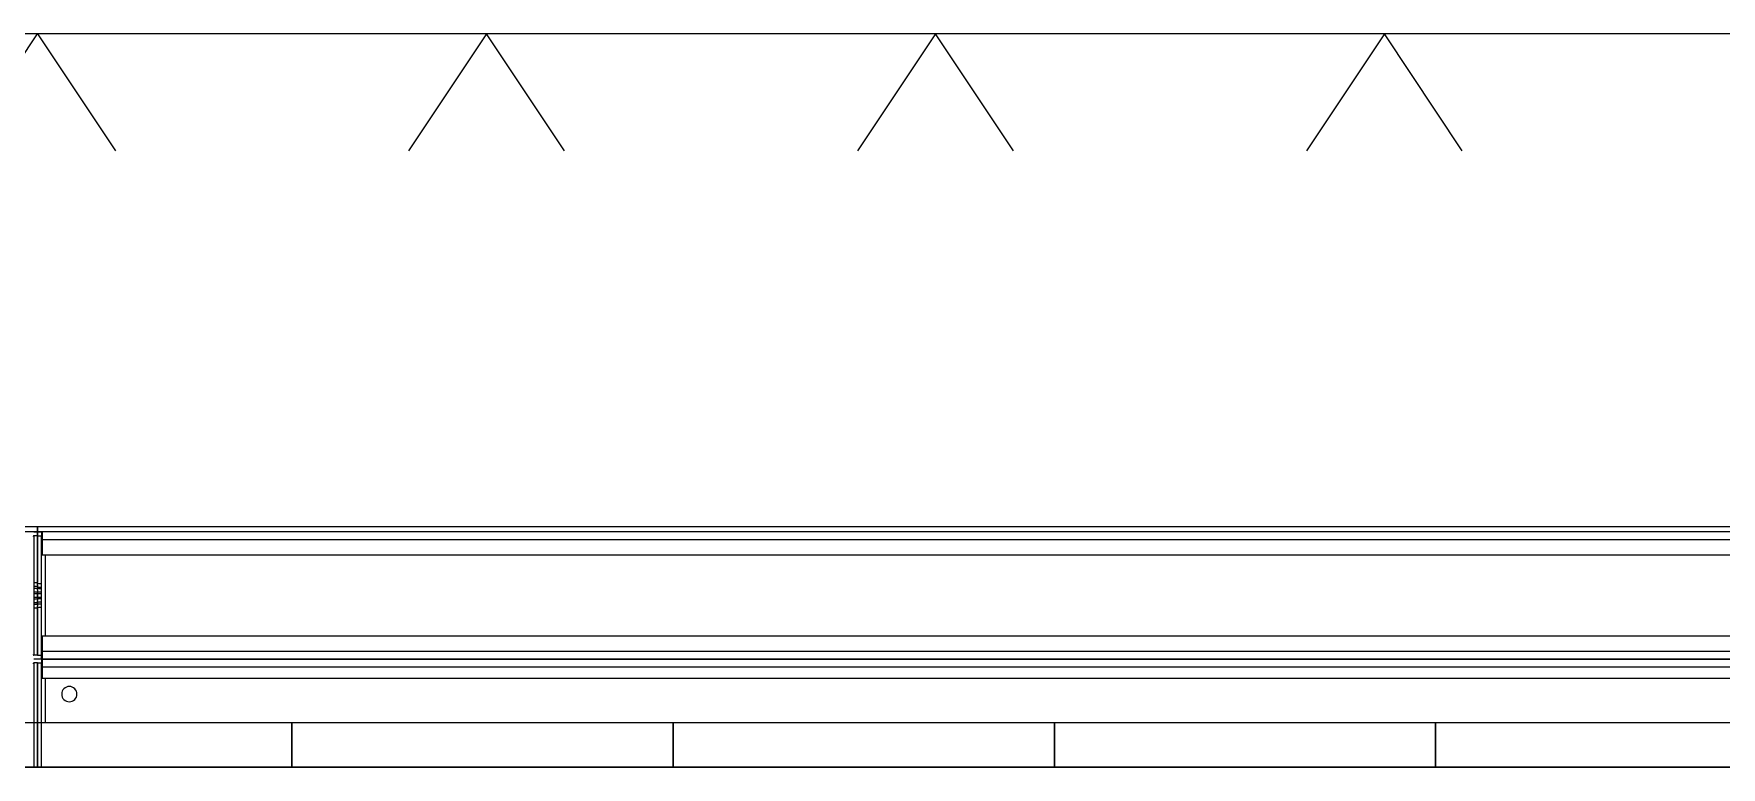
# Model space of a CAD drawing. Header units: centimetres. Extents: x 138114 to 163114, y -131897 to -111897.
# Drawn here: x 143332.5 to 143498.5, y -126039.7 to -125967.6 of the extents above; entities that cross this region are included whole.
import ezdxf

# ---------------------------------------------------------------- set-up
doc = ezdxf.new("R2010")
doc.units = ezdxf.units.CM
doc.header["$LTSCALE"] = 1.5
doc.layers.add('T-CIHAZ', color=101, linetype='Continuous', lineweight=30)

# ---------------------------------------------------------------- blocks, each defined once
blk = doc.blocks.new('BHETRBRTD')
at = {"color": 253, "lineweight": 18}
for p, q in [((-233.08, 636.2), (225.34, 636.2)), ((-140.13, 624.71), (-132.47, 636.2)), ((-132.47, 636.2), (-124.8, 624.71)), ((-95.98, 624.71), (-88.31, 636.2)), ((-88.31, 636.2), (-80.65, 624.71)), ((-51.82, 624.71), (-44.16, 636.2)), ((-44.16, 636.2), (-36.49, 624.71)), ((0, 636.2), (-7.66, 624.71)), ((7.66, 624.71), (0, 636.2)), ((-231.5, 587.75), (0, 587.75)), ((0, 587.75), (231.5, 587.75)), ((0, 587.25), (0, 587.75)), ((0, 587.75), (0, 587.25)), ((-0.46, 586.5), (-231.25, 586.5)), ((-231, 587.25), (0, 587.25)), ((-0.46, 587.25), (-0.46, 586.5)), ((-0.38, 586.87), (-0.46, 586.87)), ((-0.46, 586.5), (-0.46, 585)), ((-0.38, 587.25), (-0.38, 586.87)), ((-0.38, 587.22), (0, 587.22)), ((-0.38, 582.17), (-0.38, 586.87)), ((0, 586.87), (-0.38, 586.87)), ((0, 587.25), (231, 587.25)), ((0, 587.25), (0, 587.22)), ((0, 587.22), (0, 587.25)), ((0, 587.22), (0, 586.87)), ((0, 586.87), (0, 587.22)), ((0, 587.22), (0.38, 587.22)), ((0, 582.17), (0, 586.87)), ((0, 586.87), (0.38, 586.87)), ((0, 586.87), (0, 582.28)), ((0.38, 586.87), (0.38, 582.28)), ((-0.46, 585), (-231.25, 585)), ((-0.75, 585), (-0.75, 577)), ((0, 582.17), (-0.38, 582.17)), ((-0.38, 581.79), (-0.38, 582.17)), ((-0.38, 581.79), (0, 581.79)), ((-0.38, 581.7), (-0.38, 581.79)), ((0, 581.7), (-0.38, 581.7)), ((-0.38, 581.32), (-0.38, 581.7)), ((-0.38, 581.32), (0, 581.32)), ((-0.38, 581.19), (-0.38, 581.32)), ((0, 581.19), (-0.38, 581.19)), ((-0.38, 580.81), (-0.38, 581.19)), ((0.38, 582.28), (0, 582.28)), ((0, 582.03), (0, 582.17)), ((0, 582.03), (0, 581.9)), ((0, 581.9), (0.38, 581.9)), ((0, 581.9), (0, 581.71)), ((0, 581.7), (0, 581.79)), ((0.38, 581.71), (0, 581.71)), ((0, 581.52), (0, 581.7)), ((0, 581.52), (0, 581.34)), ((0, 581.34), (0.38, 581.34)), ((0, 581.34), (0, 581.19)), ((0, 581.19), (0, 581.32)), ((0, 580.81), (0, 581.19)), ((0.38, 581.19), (0, 581.19)), ((0, 581.19), (0, 580.81)), ((0.38, 582.28), (0.38, 581.9)), ((0.38, 581.9), (0.38, 581.71)), ((0.38, 581.71), (0.38, 581.34)), ((0.38, 581.34), (0.38, 581.19)), ((0.38, 581.19), (0.38, 580.81)), ((-0.38, 580.81), (0, 580.81)), ((-0.38, 580.72), (-0.38, 580.81)), ((0, 580.72), (-0.38, 580.72)), ((-0.38, 580.34), (-0.38, 580.72)), ((-0.38, 580.34), (0, 580.34)), ((-0.38, 580.19), (-0.38, 580.34)), ((0, 580.19), (-0.38, 580.19)), ((-0.38, 579.81), (-0.38, 580.19)), ((-0.38, 579.81), (0, 579.81)), ((-0.38, 575.13), (-0.38, 579.81)), ((0, 580.72), (0, 580.81)), ((0, 580.81), (0.38, 580.81)), ((0, 580.81), (0, 580.66)), ((0.38, 580.66), (0, 580.66)), ((0, 580.66), (0, 580.5)), ((0, 580.34), (0, 580.5)), ((0, 580.19), (0, 580.34)), ((0, 580.28), (0.38, 580.28)), ((0, 580.28), (0, 580.15)), ((0.38, 580.15), (0, 580.15)), ((0, 580.15), (0, 579.98)), ((0, 579.81), (0, 579.98)), ((0, 575.13), (0, 579.81)), ((0, 579.77), (0.38, 579.77)), ((0, 579.77), (0, 575.13)), ((0.38, 580.81), (0.38, 580.66)), ((0.38, 580.66), (0.38, 580.28)), ((0.38, 580.28), (0.38, 580.15)), ((0.38, 580.15), (0.38, 579.77)), ((0.38, 579.77), (0.38, 575.13)), ((-231.25, 577), (-0.46, 577)), ((-0.46, 577), (-0.46, 575.5)), ((-231.25, 575.5), (-0.46, 575.5)), ((-0.46, 574.75), (-230.87, 574.75)), ((-230.87, 574.75), (-0.46, 574.75)), ((-0.46, 575.5), (-0.46, 574.75)), ((-0.38, 575.12), (-0.46, 575.12)), ((-0.38, 574.75), (-0.46, 574.75)), ((-0.46, 574.75), (-0.46, 574)), ((-0.38, 574.75), (-0.46, 574.75)), ((-0.38, 574.38), (-0.46, 574.38)), ((0, 575.13), (-0.38, 575.13)), ((-0.38, 574.75), (-0.38, 575.12)), ((-0.38, 574.75), (0.38, 574.75)), ((-0.38, 574.75), (-0.38, 574.38)), ((0, 574.37), (-0.38, 574.37)), ((-0.38, 564.12), (-0.38, 574.37)), ((0, 575.13), (0.38, 575.13)), ((0, 574.37), (0, 564.12)), ((0, 574.37), (0.38, 574.37)), ((0, 564.12), (0, 574.37)), ((0.38, 574.37), (0.38, 564.12)), ((-0.46, 574), (-231.25, 574)), ((-0.46, 572.88), (-231.25, 572.88)), ((-0.75, 572.88), (-0.75, 568.5)), ((-0.45, 574.25), (-0.46, 574.25)), ((-0.46, 574), (-0.46, 572.88)), ((-175.01, 568.5), (-137.51, 568.5)), ((-137.51, 568.5), (-137.51, 564.12)), ((-137.51, 568.5), (-100.01, 568.5)), ((-137.51, 564.12), (-137.51, 568.5)), ((-100.01, 568.5), (-62.51, 568.5)), ((-100.01, 568.5), (-100.01, 564.12)), ((-100.01, 564.12), (-100.01, 568.5)), ((-62.51, 568.5), (-25.01, 568.5)), ((-62.51, 568.5), (-62.51, 564.12)), ((-62.51, 564.12), (-62.51, 568.5)), ((-25.01, 568.5), (-25.01, 564.12)), ((-25.01, 568.5), (12.49, 568.5)), ((-25.01, 564.12), (-25.01, 568.5))]:
    blk.add_line(p, q, dxfattribs=at)
for p, q in [((-231.5, 564.12), (-132.81, 564.12)), ((-132.81, 564.12), (0, 564.12)), ((0, 564.12), (132.81, 564.12))]:
    blk.add_line(p, q)
blk.add_circle((-3.12, 571.31), 0.75, dxfattribs=at)
for points, knots in [([(-0.38, 586.87), (-0.38, 586.87), (-0.39, 586.87), (-0.41, 586.85), (-0.44, 586.82), (-0.46, 586.8)], [0, 0, 0, 0, 0.237351, 0.483003, 1, 1, 1, 1]), ([(-0.45, 586.79), (-0.43, 586.81), (-0.4, 586.84), (-0.38, 586.86), (-0.38, 586.87), (-0.38, 586.87)], [0, 0, 0, 0, 0.516992, 0.762557, 1, 1, 1, 1]), ([(0.38, 586.87), (0.38, 586.87), (0.38, 586.86), (0.4, 586.84), (0.43, 586.81), (0.45, 586.79)], [0, 0, 0, 0, 0.237347, 0.483007, 1, 1, 1, 1]), ([(-0.46, 575.2), (-0.44, 575.18), (-0.41, 575.15), (-0.39, 575.13), (-0.38, 575.13), (-0.38, 575.12)], [0, 0, 0, 0, 0.516996, 0.762554, 1, 1, 1, 1]), ([(-0.38, 574.38), (-0.38, 574.37), (-0.39, 574.37), (-0.41, 574.35), (-0.44, 574.32), (-0.46, 574.3)], [0, 0, 0, 0, 0.237351, 0.483003, 1, 1, 1, 1]), ([(-0.38, 575.13), (-0.38, 575.13), (-0.38, 575.14), (-0.4, 575.16), (-0.43, 575.19), (-0.45, 575.21)], [0, 0, 0, 0, 0.237347, 0.483007, 1, 1, 1, 1]), ([(-0.45, 574.29), (-0.43, 574.31), (-0.4, 574.34), (-0.38, 574.36), (-0.38, 574.37), (-0.38, 574.37)], [0, 0, 0, 0, 0.516992, 0.762557, 1, 1, 1, 1]), ([(0.38, 574.37), (0.38, 574.37), (0.38, 574.36), (0.4, 574.34), (0.43, 574.31), (0.45, 574.29)], [0, 0, 0, 0, 0.237347, 0.483007, 1, 1, 1, 1]), ([(0.45, 575.21), (0.43, 575.19), (0.4, 575.16), (0.38, 575.14), (0.38, 575.13), (0.38, 575.13)], [0, 0, 0, 0, 0.516992, 0.762557, 1, 1, 1, 1])]:
    blk.add_open_spline(points, degree=3, knots=knots, dxfattribs=at)

msp = doc.modelspace()

# ---------------------------------------------------------------- block references
at = {"layer": 'T-CIHAZ', "xscale": -1}
msp.add_blockref('BHETRBRTD', (143332.9, -126603.85, 54498916.97), dxfattribs=at)

doc.saveas('drawing.dxf')
